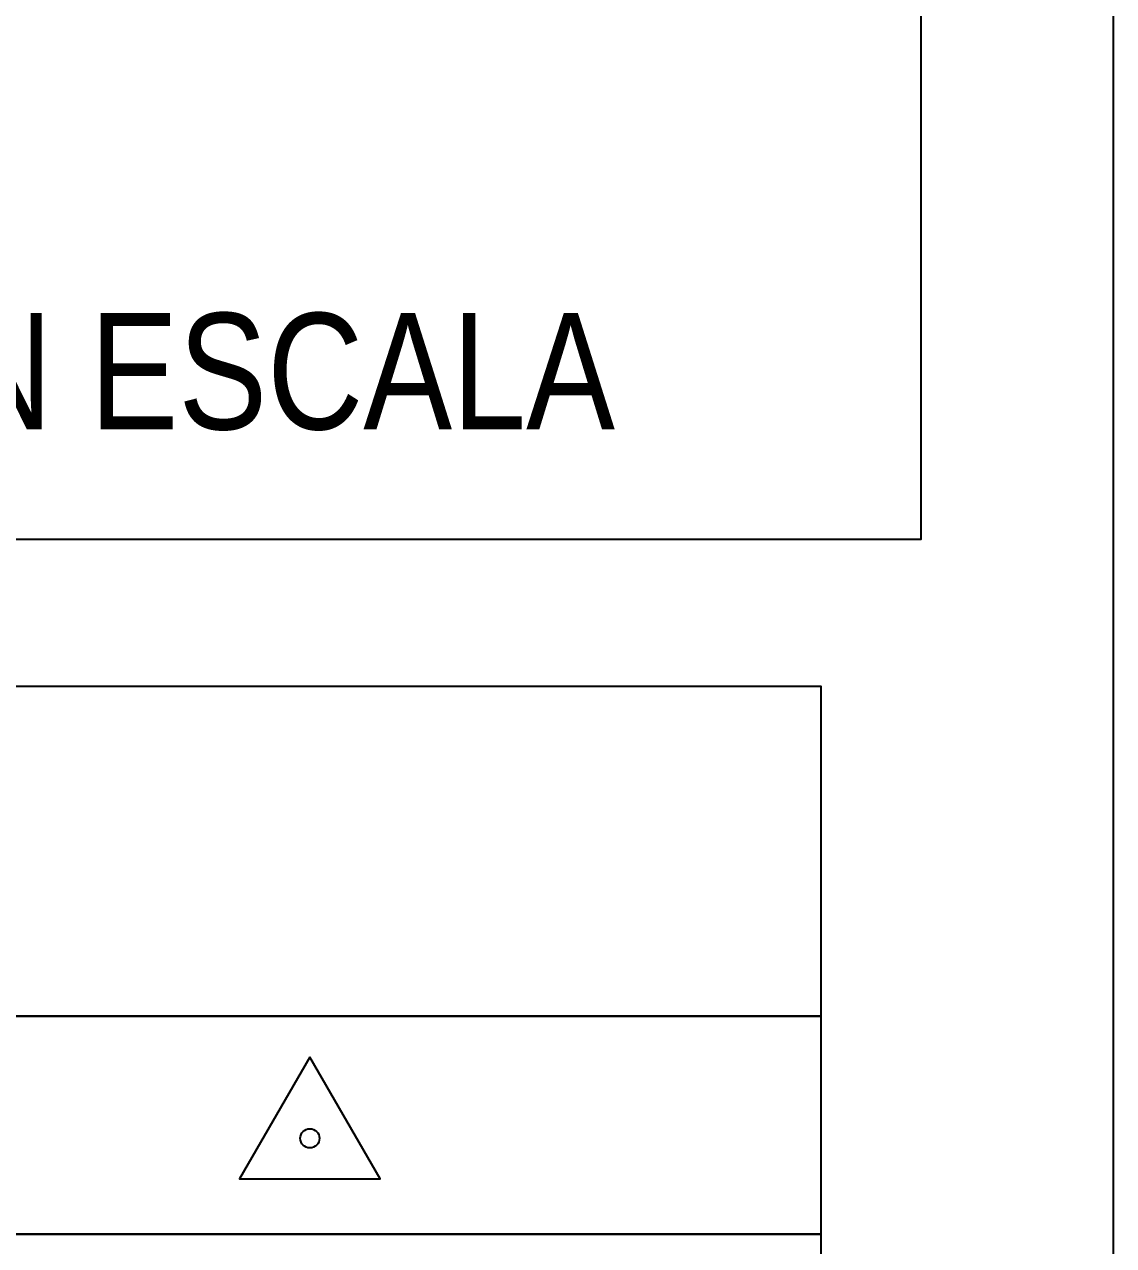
# Model space of a CAD drawing. Header units: metres. Extents: x 1097510 to 2158594, y 877039 to 1751652.
# Drawn here: x 1097825.72 to 1097841.58, y 877168.29 to 877186.07 of the extents above; entities that cross this region are included whole.
import ezdxf

# ---------------------------------------------------------------- set-up
doc = ezdxf.new("R2010")
doc.units = ezdxf.units.M
doc.layers.add('ROTULO', color=7, linetype='Continuous')
doc.styles.add('Arial Narrow', font='ARIALN.TTF', dxfattribs={"width": 0.85})

# ---------------------------------------------------------------- blocks, each defined once
blk = doc.blocks.new('STA')
blk.add_lwpolyline([(0, 1), (-0.866, -0.5), (0.866, -0.5)], close=True)
blk.add_circle((0, 0), 0.118)

msp = doc.modelspace()

# ---------------------------------------------------------------- linework, layer by layer
at = {"color": 7}
msp.add_lwpolyline([(1097792.078, 877038.544), (1097841.583, 877038.544), (1097841.583, 877246.174), (1097792.078, 877246.174)], close=True, dxfattribs=at)
at = {"layer": 'ROTULO', "color": 7}
for points in [[(1097795.401, 877227.494), (1097838.777, 877227.494), (1097838.777, 877178.57), (1097795.401, 877178.57)], [(1097796.35, 877176.434), (1097837.322, 877176.434), (1097837.322, 877171.628), (1097796.35, 877171.628)], [(1097796.35, 877171.628), (1097837.322, 877171.628), (1097837.322, 877168.458), (1097796.35, 877168.458)], [(1097796.35, 877168.458), (1097837.322, 877168.458), (1097837.322, 877165.289), (1097796.35, 877165.289)]]:
    msp.add_lwpolyline(points, close=True, dxfattribs=at)

# ---------------------------------------------------------------- block references
at = {"xscale": 1.183541045499421, "yscale": 1.183541045499421, "zscale": 1.183541045499421}
msp.add_blockref('STA', (1097829.88, 877169.852), dxfattribs=at)

# ---------------------------------------------------------------- texts
at = {"layer": 'ROTULO', "color": 7, "style": 'Arial Narrow'}
msp.add_text('PLANTA DE LOCALIZACION  SIN ESCALA', height=1.69252, dxfattribs=at).set_placement((1097796.295, 877180.172))

doc.saveas('drawing.dxf')
